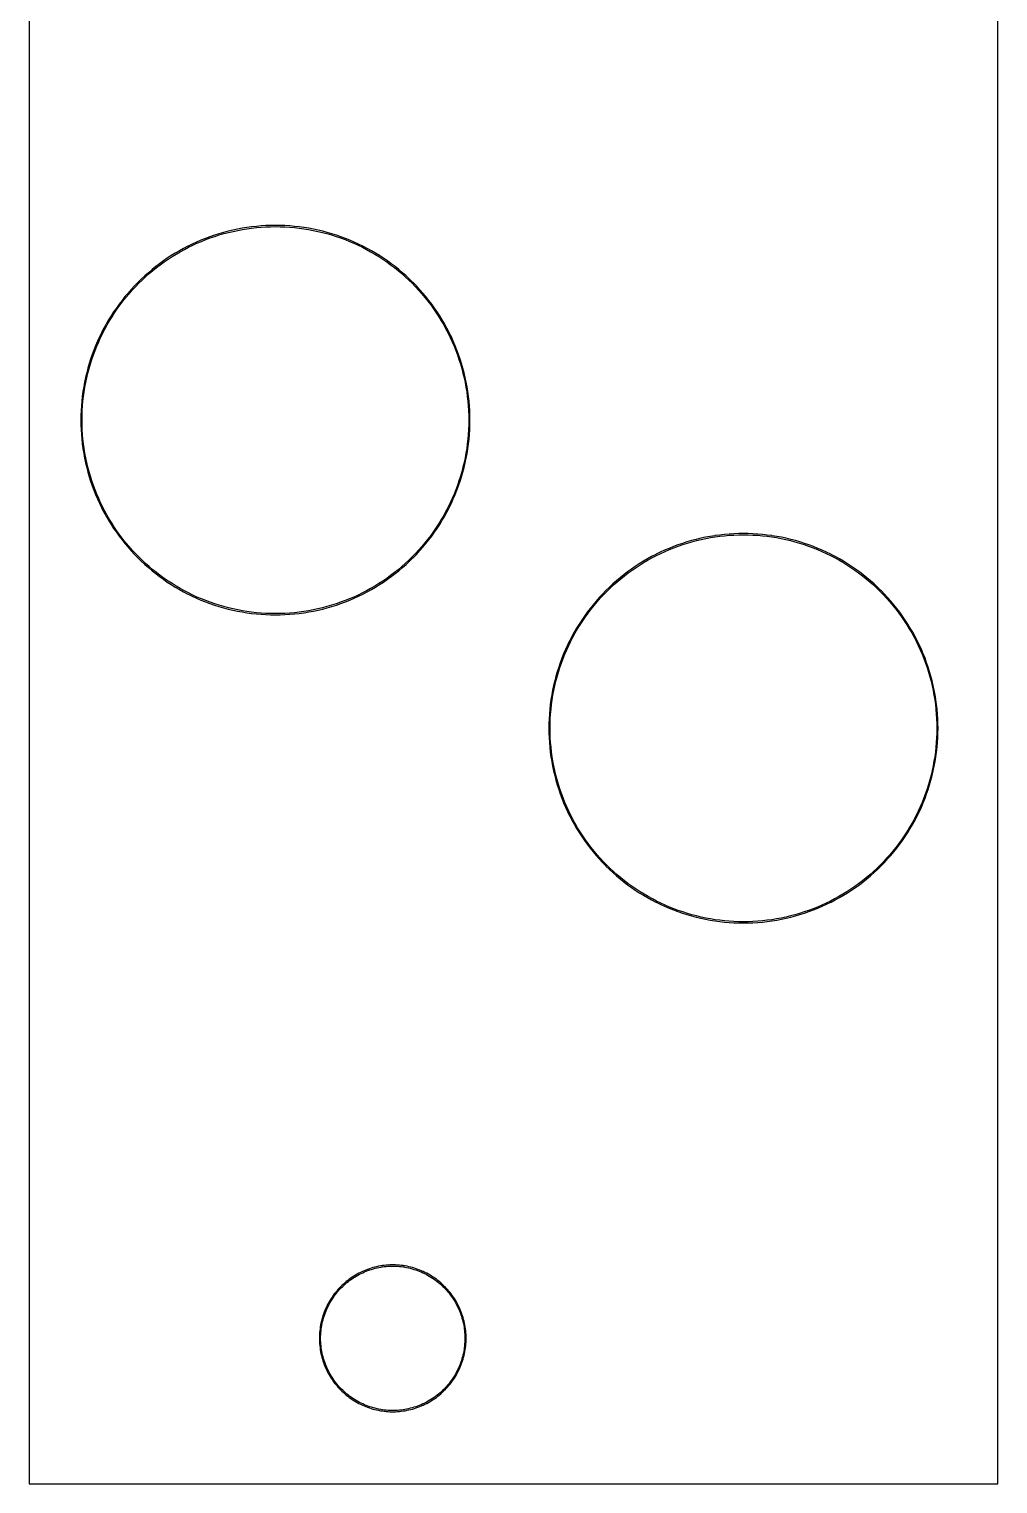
# Model space of a CAD drawing. Extents: x 4 to 24, y 9 to 138.
# Drawn here: x 3.97 to 23.95, y 9.25 to 39.23 of the extents above; entities that cross this region are included whole.
import ezdxf

# ---------------------------------------------------------------- set-up
doc = ezdxf.new("R2010")
doc.units = 0

msp = doc.modelspace()

# ---------------------------------------------------------------- linework, layer by layer
at = {"color": 5, "true_color": 0x0000ff}
msp.add_polyline3d([(23.94788, 9.25398, 0), (23.94788, 137.7541, 0), (3.96798, 137.7541, 0), (3.96798, 9.25398, 0), (23.94788, 9.25398, 0)], close=True, dxfattribs=at)
at = {"color": 34, "true_color": 0x008000}
for points in [[(3.96799, 9.25398, 0), (23.94788, 9.25398, 0), (23.94788, 137.75411, 0), (3.96799, 137.75411, 0), (3.96799, 9.25398, 0)], [(8.94994, 35.18737, 0), (8.85164, 35.18381, 0), (8.75385, 35.17772, 0), (8.65581, 35.16934, 0), (8.55827, 35.15867, 0), (8.46099, 35.14547, 0), (8.45706, 35.14485, 0), (8.36029, 35.1291, 0), (8.26376, 35.11106, 0), (8.16776, 35.09073, 0), (8.07225, 35.06814, 0), (7.97726, 35.04325, 0), (7.88302, 35.01581, 0), (7.7893, 34.9861, 0), (7.69659, 34.95409, 0), (7.60439, 34.92006, 0), (7.51345, 34.88348, 0), (7.42303, 34.84487, 0), (7.33388, 34.80398, 0), (7.24574, 34.7608, 0), (7.2422, 34.75898, 0), (7.15482, 34.71378, 0), (7.06897, 34.66654, 0), (6.98413, 34.61726, 0), (6.90057, 34.5657, 0), (6.81827, 34.51211, 0), (6.73725, 34.45648, 0), (6.65774, 34.39908, 0), (6.57951, 34.33964, 0), (6.50306, 34.27817, 0), (6.42787, 34.21517, 0), (6.35421, 34.1499, 0), (6.28233, 34.0831, 0), (6.21197, 34.01477, 0), (6.20916, 34.01196, 0), (6.14084, 33.9416, 0), (6.07404, 33.86972, 0), (6.00876, 33.79605, 0), (5.94577, 33.72088, 0), (5.8843, 33.64443, 0), (5.82486, 33.56619, 0), (5.76746, 33.48669, 0), (5.71183, 33.40567, 0), (5.65824, 33.32336, 0), (5.60668, 33.2398, 0), (5.5574, 33.15497, 0), (5.51016, 33.06912, 0), (5.46494, 32.98174, 0), (5.46314, 32.9782, 0), (5.41996, 32.89006, 0), (5.37907, 32.80091, 0), (5.34046, 32.71047, 0), (5.30388, 32.61954, 0), (5.26985, 32.52735, 0), (5.23784, 32.43464, 0), (5.20812, 32.34091, 0), (5.18069, 32.24668, 0), (5.1558, 32.15168, 0), (5.13319, 32.05618, 0), (5.11287, 31.96017, 0), (5.09483, 31.86365, 0), (5.07909, 31.76687, 0), (5.07847, 31.76295, 0), (5.06526, 31.66567, 0), (5.0546, 31.56813, 0), (5.04621, 31.47009, 0), (5.04012, 31.3723, 0), (5.03655, 31.274, 0), (5.03529, 31.17596, 0), (5.03655, 31.07791, 0), (5.04012, 30.97961, 0), (5.04621, 30.88182, 0), (5.0546, 30.78378, 0), (5.06526, 30.68624, 0), (5.07847, 30.58896, 0), (5.07909, 30.58504, 0), (5.09483, 30.48826, 0), (5.11287, 30.39174, 0), (5.13319, 30.29573, 0), (5.1558, 30.20023, 0), (5.18069, 30.10523, 0), (5.20812, 30.011, 0), (5.23784, 29.91727, 0), (5.26985, 29.82456, 0), (5.30388, 29.73236, 0), (5.34046, 29.64143, 0), (5.37907, 29.551, 0), (5.41996, 29.46185, 0), (5.46314, 29.37371, 0), (5.46494, 29.37017, 0), (5.51016, 29.28279, 0), (5.5574, 29.19694, 0), (5.60668, 29.11211, 0), (5.65824, 29.02854, 0), (5.71183, 28.94624, 0), (5.76746, 28.86522, 0), (5.82486, 28.78572, 0), (5.82488, 28.7857, 0), (5.8843, 28.70748, 0), (5.94577, 28.63103, 0), (6.00876, 28.55585, 0), (6.07404, 28.48219, 0), (6.14084, 28.4103, 0), (6.20916, 28.33995, 0), (6.21197, 28.33714, 0), (6.28233, 28.26881, 0), (6.35421, 28.20201, 0), (6.42787, 28.13673, 0), (6.50306, 28.07374, 0), (6.57951, 28.01227, 0), (6.65774, 27.95283, 0), (6.73725, 27.89543, 0), (6.81827, 27.8398, 0), (6.90057, 27.78621, 0), (6.98413, 27.73465, 0), (7.06897, 27.68537, 0), (7.15482, 27.63813, 0), (7.2422, 27.59292, 0), (7.24574, 27.59111, 0), (7.33388, 27.54793, 0), (7.42303, 27.50704, 0), (7.51345, 27.46843, 0), (7.60439, 27.43185, 0), (7.69659, 27.39782, 0), (7.7893, 27.36581, 0), (7.88302, 27.3361, 0), (7.97726, 27.30866, 0), (8.07225, 27.28377, 0), (8.16776, 27.26117, 0), (8.26376, 27.24085, 0), (8.36029, 27.22281, 0), (8.45706, 27.20706, 0), (8.46099, 27.20644, 0), (8.55827, 27.19324, 0), (8.65581, 27.18257, 0), (8.75385, 27.17418, 0), (8.85164, 27.16809, 0), (8.94994, 27.16453, 0), (9.04798, 27.16326, 0), (9.14603, 27.16453, 0), (9.24433, 27.16809, 0), (9.34212, 27.17418, 0), (9.44016, 27.18257, 0), (9.53769, 27.19324, 0), (9.63498, 27.20644, 0), (9.6389, 27.20706, 0), (9.73568, 27.22281, 0), (9.8322, 27.24085, 0), (9.92821, 27.26117, 0), (10.02371, 27.28377, 0), (10.11871, 27.30866, 0), (10.21294, 27.3361, 0), (10.30667, 27.36581, 0), (10.39938, 27.39782, 0), (10.49158, 27.43185, 0), (10.58251, 27.46843, 0), (10.67294, 27.50704, 0), (10.76209, 27.54793, 0), (10.85023, 27.59111, 0), (10.85377, 27.59292, 0), (10.94114, 27.63813, 0), (11.027, 27.68537, 0), (11.11183, 27.73465, 0), (11.1954, 27.78621, 0), (11.27769, 27.8398, 0), (11.35872, 27.89543, 0), (11.43822, 27.95283, 0), (11.51645, 28.01227, 0), (11.59291, 28.07374, 0), (11.66809, 28.13673, 0), (11.74175, 28.20201, 0), (11.81363, 28.26881, 0), (11.88399, 28.33714, 0), (11.8868, 28.33995, 0), (11.95513, 28.4103, 0), (12.02193, 28.48219, 0), (12.08721, 28.55585, 0), (12.1502, 28.63103, 0), (12.21167, 28.70748, 0), (12.27108, 28.7857, 0), (12.2711, 28.78572, 0), (12.32851, 28.86522, 0), (12.38413, 28.94624, 0), (12.43773, 29.02854, 0), (12.48929, 29.11211, 0), (12.53857, 29.19694, 0), (12.58581, 29.28279, 0), (12.63102, 29.37017, 0), (12.63283, 29.37371, 0), (12.67601, 29.46185, 0), (12.7169, 29.551, 0), (12.75551, 29.64143, 0), (12.79208, 29.73236, 0), (12.82612, 29.82456, 0), (12.85812, 29.91727, 0), (12.88784, 30.011, 0), (12.91527, 30.10523, 0), (12.94017, 30.20023, 0), (12.96277, 30.29573, 0), (12.98309, 30.39174, 0), (13.00113, 30.48826, 0), (13.01687, 30.58504, 0), (13.0175, 30.58896, 0), (13.0307, 30.68624, 0), (13.04137, 30.78378, 0), (13.04975, 30.88182, 0), (13.05585, 30.97961, 0), (13.05941, 31.07791, 0), (13.06068, 31.17596, 0), (13.05941, 31.274, 0), (13.05585, 31.3723, 0), (13.04975, 31.47009, 0), (13.04137, 31.56813, 0), (13.0307, 31.66567, 0), (13.0175, 31.76295, 0), (13.01687, 31.76687, 0), (13.00113, 31.86365, 0), (12.98309, 31.96017, 0), (12.96277, 32.05618, 0), (12.94017, 32.15168, 0), (12.91527, 32.24668, 0), (12.88784, 32.34091, 0), (12.85812, 32.43464, 0), (12.82612, 32.52735, 0), (12.79208, 32.61954, 0), (12.75551, 32.71047, 0), (12.7169, 32.80091, 0), (12.67601, 32.89006, 0), (12.63283, 32.9782, 0), (12.63102, 32.98174, 0), (12.58581, 33.06912, 0), (12.53857, 33.15497, 0), (12.48929, 33.2398, 0), (12.43773, 33.32336, 0), (12.38413, 33.40567, 0), (12.32851, 33.48669, 0), (12.2711, 33.56619, 0), (12.21167, 33.64443, 0), (12.1502, 33.72088, 0), (12.08721, 33.79605, 0), (12.02193, 33.86972, 0), (11.95513, 33.9416, 0), (11.8868, 34.01196, 0), (11.88399, 34.01477, 0), (11.81363, 34.0831, 0), (11.74175, 34.1499, 0), (11.66809, 34.21517, 0), (11.59291, 34.27817, 0), (11.51645, 34.33964, 0), (11.43822, 34.39908, 0), (11.35872, 34.45648, 0), (11.27769, 34.51211, 0), (11.1954, 34.5657, 0), (11.11183, 34.61726, 0), (11.027, 34.66654, 0), (10.94114, 34.71378, 0), (10.85377, 34.75898, 0), (10.85023, 34.7608, 0), (10.76209, 34.80398, 0), (10.67294, 34.84487, 0), (10.58251, 34.88348, 0), (10.49158, 34.92006, 0), (10.39938, 34.95409, 0), (10.30667, 34.9861, 0), (10.21294, 35.01581, 0), (10.11871, 35.04325, 0), (10.02371, 35.06814, 0), (9.92821, 35.09073, 0), (9.8322, 35.11106, 0), (9.73568, 35.1291, 0), (9.6389, 35.14485, 0), (9.63498, 35.14547, 0), (9.53769, 35.15867, 0), (9.44016, 35.16934, 0), (9.34212, 35.17772, 0), (9.24433, 35.18381, 0), (9.14603, 35.18737, 0), (9.04798, 35.18865, 0), (8.94994, 35.18737, 0)], [(9.24433, 27.19349, 0), (9.14603, 27.18993, 0), (9.04798, 27.18866, 0), (8.94994, 27.18993, 0), (8.85164, 27.19349, 0), (8.75385, 27.19958, 0), (8.65581, 27.20797, 0), (8.55827, 27.21863, 0), (8.46166, 27.23175, 0), (8.36814, 27.24697, 0), (8.27162, 27.265, 0), (8.17561, 27.28532, 0), (8.0801, 27.30793, 0), (7.98511, 27.33282, 0), (7.89087, 27.36025, 0), (7.79715, 27.38997, 0), (7.70444, 27.42198, 0), (7.61224, 27.45601, 0), (7.5213, 27.49259, 0), (7.43088, 27.5312, 0), (7.34173, 27.57209, 0), (7.25474, 27.61471, 0), (7.16975, 27.65868, 0), (7.0839, 27.70592, 0), (6.99906, 27.7552, 0), (6.9155, 27.80676, 0), (6.8332, 27.86035, 0), (6.75218, 27.91598, 0), (6.67267, 27.97338, 0), (6.59444, 28.03282, 0), (6.51799, 28.09429, 0), (6.4428, 28.15728, 0), (6.36914, 28.22256, 0), (6.29726, 28.28936, 0), (6.22833, 28.35631, 0), (6.16139, 28.42523, 0), (6.09459, 28.49712, 0), (6.02931, 28.57078, 0), (5.96632, 28.64596, 0), (5.90485, 28.72241, 0), (5.84541, 28.80065, 0), (5.78801, 28.88015, 0), (5.73238, 28.96117, 0), (5.67879, 29.04347, 0), (5.62723, 29.12704, 0), (5.57795, 29.21187, 0), (5.53071, 29.29772, 0), (5.48691, 29.38236, 0), (5.44412, 29.4697, 0), (5.40322, 29.55885, 0), (5.36462, 29.64928, 0), (5.32804, 29.74021, 0), (5.294, 29.83241, 0), (5.262, 29.92512, 0), (5.23228, 30.01885, 0), (5.20485, 30.11308, 0), (5.17996, 30.20808, 0), (5.15735, 30.30358, 0), (5.13703, 30.39959, 0), (5.119, 30.49611, 0), (5.10371, 30.59005, 0), (5.09066, 30.68624, 0), (5.08, 30.78378, 0), (5.07161, 30.88182, 0), (5.06552, 30.97961, 0), (5.06196, 31.07791, 0), (5.06069, 31.17596, 0), (5.06196, 31.274, 0), (5.06552, 31.3723, 0), (5.07161, 31.47009, 0), (5.08, 31.56813, 0), (5.09066, 31.66567, 0), (5.10371, 31.76186, 0), (5.119, 31.8558, 0), (5.13703, 31.95232, 0), (5.15735, 32.04833, 0), (5.17996, 32.14383, 0), (5.20485, 32.23883, 0), (5.23228, 32.33306, 0), (5.262, 32.42678, 0), (5.294, 32.5195, 0), (5.32804, 32.6117, 0), (5.36462, 32.70263, 0), (5.40322, 32.79305, 0), (5.44412, 32.88221, 0), (5.48691, 32.96955, 0), (5.53071, 33.05419, 0), (5.57795, 33.14004, 0), (5.62723, 33.22487, 0), (5.67879, 33.30843, 0), (5.73238, 33.39074, 0), (5.78801, 33.47176, 0), (5.84541, 33.55126, 0), (5.90485, 33.6295, 0), (5.96632, 33.70595, 0), (6.02931, 33.78112, 0), (6.09459, 33.85479, 0), (6.16139, 33.92667, 0), (6.22833, 33.99561, 0), (6.29726, 34.06255, 0), (6.36914, 34.12935, 0), (6.4428, 34.19462, 0), (6.51799, 34.25762, 0), (6.59444, 34.31909, 0), (6.67267, 34.37853, 0), (6.75218, 34.43593, 0), (6.8332, 34.49156, 0), (6.9155, 34.54515, 0), (6.99906, 34.59671, 0), (7.0839, 34.64598, 0), (7.16975, 34.69323, 0), (7.25509, 34.73738, 0), (7.34173, 34.77982, 0), (7.43088, 34.82071, 0), (7.5213, 34.85931, 0), (7.61224, 34.89589, 0), (7.70444, 34.92993, 0), (7.79715, 34.96194, 0), (7.89087, 34.99166, 0), (7.98511, 35.01909, 0), (8.0801, 35.04398, 0), (8.17561, 35.06659, 0), (8.27162, 35.08691, 0), (8.36814, 35.10494, 0), (8.46166, 35.12016, 0), (8.55827, 35.13327, 0), (8.65581, 35.14394, 0), (8.75385, 35.15232, 0), (8.85164, 35.15842, 0), (8.94994, 35.16198, 0), (9.04798, 35.16325, 0), (9.14603, 35.16198, 0), (9.24433, 35.15842, 0), (9.34212, 35.15232, 0), (9.44016, 35.14394, 0), (9.53769, 35.13327, 0), (9.63426, 35.12017, 0), (9.72783, 35.10494, 0), (9.82435, 35.08691, 0), (9.92036, 35.06659, 0), (10.01586, 35.04398, 0), (10.11086, 35.01909, 0), (10.20509, 34.99166, 0), (10.29881, 34.96194, 0), (10.39153, 34.92993, 0), (10.48373, 34.89589, 0), (10.57466, 34.85931, 0), (10.66509, 34.82071, 0), (10.75424, 34.77982, 0), (10.84087, 34.73738, 0), (10.92621, 34.69323, 0), (11.01207, 34.64598, 0), (11.0969, 34.59671, 0), (11.18047, 34.54515, 0), (11.26276, 34.49156, 0), (11.34379, 34.43593, 0), (11.42329, 34.37853, 0), (11.50152, 34.31909, 0), (11.57798, 34.25762, 0), (11.65316, 34.19462, 0), (11.72682, 34.12935, 0), (11.7987, 34.06255, 0), (11.86763, 33.9956, 0), (11.93458, 33.92667, 0), (12.00138, 33.85479, 0), (12.06666, 33.78112, 0), (12.12965, 33.70595, 0), (12.19112, 33.6295, 0), (12.25055, 33.55126, 0), (12.30796, 33.47176, 0), (12.36358, 33.39074, 0), (12.41718, 33.30843, 0), (12.46874, 33.22487, 0), (12.51802, 33.14004, 0), (12.56526, 33.05419, 0), (12.60923, 32.9692, 0), (12.65185, 32.88221, 0), (12.69274, 32.79305, 0), (12.73135, 32.70263, 0), (12.76793, 32.6117, 0), (12.80196, 32.5195, 0), (12.83397, 32.42678, 0), (12.86368, 32.33306, 0), (12.89112, 32.23883, 0), (12.91601, 32.14383, 0), (12.93861, 32.04833, 0), (12.95893, 31.95232, 0), (12.97697, 31.8558, 0), (12.9922, 31.76223, 0), (13.0053, 31.66567, 0), (13.01597, 31.56813, 0), (13.02435, 31.47009, 0), (13.03045, 31.3723, 0), (13.03401, 31.274, 0), (13.03528, 31.17596, 0), (13.03401, 31.07791, 0), (13.03045, 30.97961, 0), (13.02435, 30.88182, 0), (13.01597, 30.78378, 0), (13.0053, 30.68624, 0), (12.9922, 30.58968, 0), (12.97697, 30.49611, 0), (12.95893, 30.39959, 0), (12.93861, 30.30358, 0), (12.91601, 30.20808, 0), (12.89112, 30.11308, 0), (12.86368, 30.01885, 0), (12.83397, 29.92512, 0), (12.80196, 29.83241, 0), (12.76793, 29.74021, 0), (12.73135, 29.64928, 0), (12.69274, 29.55885, 0), (12.65185, 29.4697, 0), (12.60923, 29.38271, 0), (12.56526, 29.29772, 0), (12.51802, 29.21187, 0), (12.46874, 29.12704, 0), (12.41718, 29.04347, 0), (12.36358, 28.96117, 0), (12.30796, 28.88015, 0), (12.25055, 28.80065, 0), (12.19112, 28.72241, 0), (12.12965, 28.64596, 0), (12.06666, 28.57078, 0), (12.00138, 28.49712, 0), (11.93458, 28.42523, 0), (11.86764, 28.35631, 0), (11.7987, 28.28936, 0), (11.72682, 28.22256, 0), (11.65316, 28.15728, 0), (11.57798, 28.09429, 0), (11.50152, 28.03282, 0), (11.42329, 27.97338, 0), (11.34379, 27.91598, 0), (11.26276, 27.86035, 0), (11.18047, 27.80676, 0), (11.0969, 27.7552, 0), (11.01207, 27.70592, 0), (10.92621, 27.65868, 0), (10.84123, 27.6147, 0), (10.75424, 27.57209, 0), (10.66509, 27.5312, 0), (10.57466, 27.49259, 0), (10.48373, 27.45601, 0), (10.39153, 27.42198, 0), (10.29881, 27.38997, 0), (10.20509, 27.36025, 0), (10.11086, 27.33282, 0), (10.01586, 27.30793, 0), (9.92036, 27.28532, 0), (9.82435, 27.265, 0), (9.72783, 27.24697, 0), (9.63425, 27.23174, 0), (9.53769, 27.21863, 0), (9.44016, 27.20797, 0), (9.34212, 27.19958, 0), (9.24433, 27.19349, 0)], [(18.60194, 28.83738, 0), (18.50364, 28.83382, 0), (18.40585, 28.82772, 0), (18.30781, 28.81934, 0), (18.21027, 28.80867, 0), (18.11299, 28.79547, 0), (18.10906, 28.79485, 0), (18.01229, 28.7791, 0), (17.91576, 28.76106, 0), (17.81975, 28.74074, 0), (17.72425, 28.71814, 0), (17.62925, 28.69325, 0), (17.53502, 28.66581, 0), (17.44129, 28.6361, 0), (17.34859, 28.60409, 0), (17.25639, 28.57006, 0), (17.16545, 28.53348, 0), (17.07503, 28.49487, 0), (16.98588, 28.45398, 0), (16.89774, 28.4108, 0), (16.8942, 28.40899, 0), (16.80681, 28.36378, 0), (16.72097, 28.31654, 0), (16.63613, 28.26726, 0), (16.55257, 28.2157, 0), (16.47027, 28.16211, 0), (16.38925, 28.10648, 0), (16.30974, 28.04908, 0), (16.23151, 27.98964, 0), (16.15506, 27.92817, 0), (16.07987, 27.86518, 0), (16.00621, 27.7999, 0), (15.93433, 27.7331, 0), (15.86397, 27.66477, 0), (15.86116, 27.66196, 0), (15.79284, 27.59161, 0), (15.72604, 27.51972, 0), (15.66076, 27.44606, 0), (15.59777, 27.37088, 0), (15.5363, 27.29443, 0), (15.47686, 27.21619, 0), (15.41946, 27.13669, 0), (15.36383, 27.05567, 0), (15.31024, 26.97337, 0), (15.25868, 26.8898, 0), (15.2094, 26.80497, 0), (15.16216, 26.71912, 0), (15.11694, 26.63174, 0), (15.11514, 26.6282, 0), (15.07196, 26.54006, 0), (15.03107, 26.45091, 0), (14.99246, 26.36048, 0), (14.95588, 26.26955, 0), (14.92185, 26.17735, 0), (14.88984, 26.08464, 0), (14.86012, 25.99091, 0), (14.83269, 25.89668, 0), (14.8078, 25.80168, 0), (14.78519, 25.70618, 0), (14.76487, 25.61017, 0), (14.74684, 25.51365, 0), (14.73109, 25.41687, 0), (14.73047, 25.41295, 0), (14.71726, 25.31567, 0), (14.70659, 25.21813, 0), (14.69821, 25.12009, 0), (14.69212, 25.0223, 0), (14.68856, 24.924, 0), (14.68729, 24.82596, 0), (14.68856, 24.72791, 0), (14.69212, 24.62961, 0), (14.69821, 24.53182, 0), (14.70659, 24.43378, 0), (14.71726, 24.33624, 0), (14.73047, 24.23896, 0), (14.73109, 24.23504, 0), (14.74684, 24.13826, 0), (14.76487, 24.04174, 0), (14.78519, 23.94573, 0), (14.8078, 23.85023, 0), (14.83269, 23.75523, 0), (14.86012, 23.661, 0), (14.88984, 23.56727, 0), (14.92185, 23.47456, 0), (14.95588, 23.38236, 0), (14.99246, 23.29143, 0), (15.03107, 23.201, 0), (15.07196, 23.11185, 0), (15.11514, 23.02371, 0), (15.11694, 23.02017, 0), (15.16216, 22.93279, 0), (15.2094, 22.84694, 0), (15.25868, 22.76211, 0), (15.31024, 22.67854, 0), (15.36383, 22.59624, 0), (15.41946, 22.51522, 0), (15.47686, 22.43572, 0), (15.5363, 22.35748, 0), (15.59777, 22.28103, 0), (15.66076, 22.20585, 0), (15.72604, 22.13219, 0), (15.79284, 22.0603, 0), (15.86116, 21.98995, 0), (15.86397, 21.98714, 0), (15.93433, 21.91881, 0), (16.00621, 21.85201, 0), (16.07987, 21.78673, 0), (16.15506, 21.72374, 0), (16.23151, 21.66227, 0), (16.30974, 21.60283, 0), (16.38925, 21.54543, 0), (16.47027, 21.4898, 0), (16.55257, 21.43621, 0), (16.63613, 21.38465, 0), (16.72097, 21.33537, 0), (16.80681, 21.28813, 0), (16.8942, 21.24292, 0), (16.89774, 21.24111, 0), (16.98588, 21.19793, 0), (17.07503, 21.15704, 0), (17.16545, 21.11843, 0), (17.25639, 21.08185, 0), (17.34859, 21.04782, 0), (17.44129, 21.01581, 0), (17.53502, 20.9861, 0), (17.62925, 20.95865, 0), (17.72425, 20.93377, 0), (17.81975, 20.91116, 0), (17.91576, 20.89085, 0), (18.01229, 20.87281, 0), (18.10906, 20.85706, 0), (18.11299, 20.85644, 0), (18.21027, 20.84324, 0), (18.30781, 20.83257, 0), (18.40585, 20.82419, 0), (18.50364, 20.81809, 0), (18.60194, 20.81453, 0), (18.69998, 20.81326, 0), (18.79803, 20.81453, 0), (18.89633, 20.81809, 0), (18.99411, 20.82419, 0), (19.09216, 20.83257, 0), (19.18968, 20.84324, 0), (19.28698, 20.85644, 0), (19.2909, 20.85706, 0), (19.38768, 20.87281, 0), (19.4842, 20.89085, 0), (19.58021, 20.91116, 0), (19.6757, 20.93377, 0), (19.77071, 20.95865, 0), (19.86494, 20.9861, 0), (19.95867, 21.01581, 0), (20.05138, 21.04782, 0), (20.14358, 21.08185, 0), (20.23451, 21.11843, 0), (20.32494, 21.15704, 0), (20.41409, 21.19793, 0), (20.50223, 21.24111, 0), (20.50576, 21.24292, 0), (20.59313, 21.28813, 0), (20.67899, 21.33537, 0), (20.76382, 21.38465, 0), (20.8474, 21.43621, 0), (20.92969, 21.4898, 0), (21.01072, 21.54543, 0), (21.09022, 21.60283, 0), (21.16845, 21.66227, 0), (21.24491, 21.72374, 0), (21.32009, 21.78673, 0), (21.39375, 21.85201, 0), (21.46563, 21.91881, 0), (21.53599, 21.98714, 0), (21.5388, 21.98995, 0), (21.60713, 22.0603, 0), (21.67393, 22.13219, 0), (21.73921, 22.20585, 0), (21.8022, 22.28103, 0), (21.86367, 22.35748, 0), (21.9231, 22.43572, 0), (21.98051, 22.51522, 0), (22.03613, 22.59624, 0), (22.08973, 22.67854, 0), (22.14129, 22.76211, 0), (22.19057, 22.84694, 0), (22.23781, 22.93279, 0), (22.28302, 23.02017, 0), (22.28483, 23.02371, 0), (22.32801, 23.11185, 0), (22.3689, 23.201, 0), (22.40751, 23.29143, 0), (22.44408, 23.38236, 0), (22.47812, 23.47456, 0), (22.51012, 23.56727, 0), (22.53984, 23.661, 0), (22.56727, 23.75523, 0), (22.59217, 23.85023, 0), (22.61477, 23.94573, 0), (22.63509, 24.04174, 0), (22.65313, 24.13826, 0), (22.66887, 24.23504, 0), (22.6695, 24.23896, 0), (22.6827, 24.33624, 0), (22.69337, 24.43378, 0), (22.70175, 24.53182, 0), (22.70785, 24.62961, 0), (22.7114, 24.72791, 0), (22.71268, 24.82596, 0), (22.7114, 24.924, 0), (22.70785, 25.0223, 0), (22.70175, 25.12009, 0), (22.69337, 25.21813, 0), (22.6827, 25.31567, 0), (22.6695, 25.41295, 0), (22.66887, 25.41687, 0), (22.65313, 25.51365, 0), (22.63509, 25.61017, 0), (22.61477, 25.70618, 0), (22.59217, 25.80168, 0), (22.56727, 25.89668, 0), (22.53984, 25.99091, 0), (22.51012, 26.08464, 0), (22.47812, 26.17735, 0), (22.44408, 26.26955, 0), (22.40751, 26.36048, 0), (22.3689, 26.45091, 0), (22.32801, 26.54006, 0), (22.28483, 26.6282, 0), (22.28302, 26.63174, 0), (22.23781, 26.71912, 0), (22.19057, 26.80497, 0), (22.14129, 26.8898, 0), (22.08973, 26.97337, 0), (22.03613, 27.05567, 0), (21.98051, 27.13669, 0), (21.9231, 27.21619, 0), (21.86367, 27.29443, 0), (21.8022, 27.37088, 0), (21.73921, 27.44606, 0), (21.67393, 27.51972, 0), (21.60713, 27.59161, 0), (21.5388, 27.66196, 0), (21.53599, 27.66477, 0), (21.46563, 27.7331, 0), (21.39375, 27.7999, 0), (21.32009, 27.86518, 0), (21.24491, 27.92817, 0), (21.16845, 27.98964, 0), (21.09022, 28.04908, 0), (21.01072, 28.10648, 0), (20.92969, 28.16211, 0), (20.8474, 28.2157, 0), (20.76382, 28.26726, 0), (20.67899, 28.31654, 0), (20.59313, 28.36378, 0), (20.50576, 28.40899, 0), (20.50223, 28.4108, 0), (20.41409, 28.45398, 0), (20.32494, 28.49487, 0), (20.23451, 28.53348, 0), (20.14358, 28.57006, 0), (20.05138, 28.60409, 0), (19.95867, 28.6361, 0), (19.86494, 28.66581, 0), (19.77071, 28.69325, 0), (19.6757, 28.71814, 0), (19.58021, 28.74074, 0), (19.4842, 28.76106, 0), (19.38768, 28.7791, 0), (19.2909, 28.79485, 0), (19.28698, 28.79547, 0), (19.18968, 28.80867, 0), (19.09216, 28.81934, 0), (18.99411, 28.82772, 0), (18.89633, 28.83382, 0), (18.79803, 28.83738, 0), (18.69998, 28.83865, 0), (18.60194, 28.83738, 0)], [(18.89633, 20.84349, 0), (18.79803, 20.83993, 0), (18.69998, 20.83866, 0), (18.60194, 20.83993, 0), (18.50364, 20.84349, 0), (18.40585, 20.84959, 0), (18.30781, 20.85797, 0), (18.21027, 20.86864, 0), (18.11366, 20.88175, 0), (18.02014, 20.89697, 0), (17.92362, 20.915, 0), (17.82761, 20.93532, 0), (17.7321, 20.95793, 0), (17.63711, 20.98282, 0), (17.54287, 21.01025, 0), (17.44915, 21.03997, 0), (17.35644, 21.07198, 0), (17.26424, 21.10601, 0), (17.1733, 21.14259, 0), (17.08288, 21.1812, 0), (16.99373, 21.22209, 0), (16.90674, 21.26471, 0), (16.82175, 21.30868, 0), (16.7359, 21.35592, 0), (16.65106, 21.4052, 0), (16.5675, 21.45676, 0), (16.4852, 21.51035, 0), (16.40418, 21.56598, 0), (16.32467, 21.62338, 0), (16.24644, 21.68282, 0), (16.16998, 21.74429, 0), (16.0948, 21.80728, 0), (16.02114, 21.87256, 0), (15.94926, 21.93936, 0), (15.88033, 22.00631, 0), (15.81339, 22.07523, 0), (15.74659, 22.14712, 0), (15.68131, 22.22078, 0), (15.61832, 22.29596, 0), (15.55685, 22.37241, 0), (15.49741, 22.45065, 0), (15.44001, 22.53015, 0), (15.38438, 22.61117, 0), (15.33079, 22.69347, 0), (15.27923, 22.77704, 0), (15.22995, 22.86187, 0), (15.18271, 22.94772, 0), (15.13891, 23.03236, 0), (15.09612, 23.1197, 0), (15.05522, 23.20885, 0), (15.01662, 23.29928, 0), (14.98004, 23.39021, 0), (14.946, 23.48241, 0), (14.914, 23.57512, 0), (14.88428, 23.66885, 0), (14.85685, 23.76308, 0), (14.83196, 23.85808, 0), (14.80935, 23.95358, 0), (14.78903, 24.04959, 0), (14.771, 24.14611, 0), (14.75577, 24.23969, 0), (14.74266, 24.33624, 0), (14.732, 24.43378, 0), (14.72361, 24.53182, 0), (14.71752, 24.62961, 0), (14.71396, 24.72791, 0), (14.71269, 24.82596, 0), (14.71396, 24.924, 0), (14.71752, 25.0223, 0), (14.72361, 25.12009, 0), (14.732, 25.21813, 0), (14.74266, 25.31567, 0), (14.75577, 25.41222, 0), (14.771, 25.5058, 0), (14.78903, 25.60232, 0), (14.80935, 25.69833, 0), (14.83196, 25.79383, 0), (14.85685, 25.88883, 0), (14.88428, 25.98306, 0), (14.914, 26.07679, 0), (14.946, 26.1695, 0), (14.98004, 26.2617, 0), (15.01662, 26.35263, 0), (15.05522, 26.44306, 0), (15.09612, 26.53221, 0), (15.13891, 26.61955, 0), (15.18271, 26.70419, 0), (15.22995, 26.79004, 0), (15.27923, 26.87487, 0), (15.33079, 26.95844, 0), (15.38438, 27.04074, 0), (15.44001, 27.12176, 0), (15.49741, 27.20126, 0), (15.55685, 27.2795, 0), (15.61832, 27.35595, 0), (15.68131, 27.43113, 0), (15.74659, 27.50479, 0), (15.81339, 27.57668, 0), (15.88033, 27.6456, 0), (15.94926, 27.71255, 0), (16.02114, 27.77935, 0), (16.0948, 27.84463, 0), (16.16998, 27.90762, 0), (16.24644, 27.96909, 0), (16.32467, 28.02853, 0), (16.40418, 28.08593, 0), (16.4852, 28.14156, 0), (16.5675, 28.19515, 0), (16.65106, 28.24671, 0), (16.7359, 28.29599, 0), (16.82175, 28.34323, 0), (16.90674, 28.3872, 0), (16.99373, 28.42982, 0), (17.08288, 28.47071, 0), (17.1733, 28.50932, 0), (17.26424, 28.5459, 0), (17.35644, 28.57993, 0), (17.44915, 28.61194, 0), (17.54287, 28.64166, 0), (17.63711, 28.66909, 0), (17.7321, 28.69398, 0), (17.82761, 28.71659, 0), (17.92362, 28.73691, 0), (18.02014, 28.75494, 0), (18.11366, 28.77016, 0), (18.21027, 28.78328, 0), (18.30781, 28.79394, 0), (18.40585, 28.80233, 0), (18.50364, 28.80842, 0), (18.60194, 28.81198, 0), (18.69998, 28.81325, 0), (18.79803, 28.81198, 0), (18.89633, 28.80842, 0), (18.99411, 28.80233, 0), (19.09216, 28.79394, 0), (19.18968, 28.78328, 0), (19.28625, 28.77017, 0), (19.37982, 28.75494, 0), (19.47635, 28.73691, 0), (19.57236, 28.71659, 0), (19.66786, 28.69398, 0), (19.76286, 28.66909, 0), (19.85709, 28.64166, 0), (19.95082, 28.61194, 0), (20.04353, 28.57993, 0), (20.13572, 28.5459, 0), (20.22666, 28.50932, 0), (20.31709, 28.47071, 0), (20.40624, 28.42982, 0), (20.49304, 28.3873, 0), (20.5782, 28.34323, 0), (20.66406, 28.29599, 0), (20.7489, 28.24671, 0), (20.83247, 28.19515, 0), (20.91476, 28.14156, 0), (20.99579, 28.08593, 0), (21.07529, 28.02853, 0), (21.15352, 27.96909, 0), (21.22998, 27.90762, 0), (21.30516, 27.84463, 0), (21.37882, 27.77935, 0), (21.4507, 27.71255, 0), (21.51964, 27.6456, 0), (21.58658, 27.57668, 0), (21.65338, 27.50479, 0), (21.71866, 27.43113, 0), (21.78165, 27.35595, 0), (21.84312, 27.2795, 0), (21.90255, 27.20126, 0), (21.95996, 27.12176, 0), (22.01558, 27.04074, 0), (22.06918, 26.95844, 0), (22.12074, 26.87487, 0), (22.17002, 26.79004, 0), (22.21726, 26.70419, 0), (22.26123, 26.6192, 0), (22.30385, 26.53221, 0), (22.34474, 26.44306, 0), (22.38335, 26.35263, 0), (22.41993, 26.2617, 0), (22.45396, 26.1695, 0), (22.48597, 26.07679, 0), (22.51568, 25.98306, 0), (22.54312, 25.88883, 0), (22.56801, 25.79383, 0), (22.59061, 25.69833, 0), (22.61093, 25.60232, 0), (22.62897, 25.5058, 0), (22.6442, 25.41223, 0), (22.6573, 25.31567, 0), (22.66797, 25.21813, 0), (22.67635, 25.12009, 0), (22.68245, 25.0223, 0), (22.68601, 24.924, 0), (22.68728, 24.82596, 0), (22.68601, 24.72791, 0), (22.68245, 24.62961, 0), (22.67635, 24.53182, 0), (22.66797, 24.43378, 0), (22.6573, 24.33624, 0), (22.6442, 24.23968, 0), (22.62897, 24.14611, 0), (22.61093, 24.04959, 0), (22.59061, 23.95358, 0), (22.56801, 23.85808, 0), (22.54312, 23.76308, 0), (22.51568, 23.66885, 0), (22.48597, 23.57512, 0), (22.45396, 23.48241, 0), (22.41993, 23.39021, 0), (22.38335, 23.29928, 0), (22.34474, 23.20885, 0), (22.30385, 23.1197, 0), (22.26123, 23.03271, 0), (22.21726, 22.94772, 0), (22.17002, 22.86187, 0), (22.12074, 22.77704, 0), (22.06918, 22.69347, 0), (22.01558, 22.61117, 0), (21.95996, 22.53015, 0), (21.90255, 22.45065, 0), (21.84312, 22.37241, 0), (21.78165, 22.29596, 0), (21.71866, 22.22078, 0), (21.65338, 22.14712, 0), (21.58658, 22.07523, 0), (21.51964, 22.00631, 0), (21.4507, 21.93936, 0), (21.37882, 21.87256, 0), (21.30516, 21.80728, 0), (21.22998, 21.74429, 0), (21.15352, 21.68282, 0), (21.07529, 21.62338, 0), (20.99579, 21.56598, 0), (20.91476, 21.51035, 0), (20.83247, 21.45676, 0), (20.7489, 21.4052, 0), (20.66406, 21.35592, 0), (20.5782, 21.30868, 0), (20.49304, 21.26461, 0), (20.40624, 21.22209, 0), (20.31709, 21.1812, 0), (20.22666, 21.14259, 0), (20.13572, 21.10601, 0), (20.04353, 21.07198, 0), (19.95082, 21.03997, 0), (19.85709, 21.01025, 0), (19.76286, 20.98282, 0), (19.66786, 20.95793, 0), (19.57236, 20.93532, 0), (19.47635, 20.915, 0), (19.37982, 20.89697, 0), (19.28626, 20.88174, 0), (19.18968, 20.86864, 0), (19.09216, 20.85797, 0), (18.99411, 20.84959, 0), (18.89633, 20.84349, 0)], [(11.44828, 13.7668, 0), (11.40942, 13.76578, 0), (11.37056, 13.76375, 0), (11.3317, 13.7607, 0), (11.29309, 13.75664, 0), (11.25423, 13.75156, 0), (11.2503, 13.75093, 0), (11.21195, 13.74484, 0), (11.17359, 13.73773, 0), (11.13549, 13.72985, 0), (11.09765, 13.72071, 0), (11.06006, 13.7108, 0), (11.02272, 13.69988, 0), (10.98563, 13.68794, 0), (10.9488, 13.67499, 0), (10.91248, 13.66102, 0), (10.87641, 13.64629, 0), (10.84085, 13.63054, 0), (10.80555, 13.61403, 0), (10.77075, 13.5965, 0), (10.76721, 13.5947, 0), (10.73292, 13.57616, 0), (10.69914, 13.55685, 0), (10.66586, 13.53653, 0), (10.6331, 13.5157, 0), (10.60084, 13.49361, 0), (10.56909, 13.471, 0), (10.5381, 13.44738, 0), (10.50788, 13.42299, 0), (10.4779, 13.39785, 0), (10.44895, 13.37219, 0), (10.4205, 13.34552, 0), (10.39281, 13.31809, 0), (10.39, 13.31528, 0), (10.36308, 13.28709, 0), (10.33666, 13.25839, 0), (10.31126, 13.22892, 0), (10.28637, 13.19895, 0), (10.26249, 13.16822, 0), (10.23938, 13.13697, 0), (10.21702, 13.10497, 0), (10.19569, 13.07246, 0), (10.17487, 13.03944, 0), (10.15531, 13.00591, 0), (10.13626, 12.97187, 0), (10.11822, 12.93733, 0), (10.11642, 12.93379, 0), (10.09939, 12.89874, 0), (10.08315, 12.86318, 0), (10.06791, 12.82736, 0), (10.05368, 12.7913, 0), (10.04022, 12.75472, 0), (10.02777, 12.71764, 0), (10.01634, 12.68055, 0), (10.00592, 12.64296, 0), (9.99653, 12.60537, 0), (9.9879, 12.56727, 0), (9.98028, 12.52891, 0), (9.97392, 12.49056, 0), (9.97331, 12.48664, 0), (9.96772, 12.44828, 0), (9.96313, 12.40942, 0), (9.95959, 12.37081, 0), (9.95705, 12.33195, 0), (9.95553, 12.29283, 0), (9.95501, 12.25397, 0), (9.95553, 12.21511, 0), (9.95705, 12.17599, 0), (9.95959, 12.13713, 0), (9.96313, 12.09852, 0), (9.96772, 12.05966, 0), (9.97331, 12.02131, 0), (9.97392, 12.01738, 0), (9.98028, 11.97903, 0), (9.9879, 11.94067, 0), (9.99653, 11.90257, 0), (10.00592, 11.86498, 0), (10.01634, 11.82739, 0), (10.02777, 11.79031, 0), (10.04022, 11.75322, 0), (10.05368, 11.71665, 0), (10.06791, 11.68058, 0), (10.08315, 11.64476, 0), (10.09939, 11.6092, 0), (10.11642, 11.57415, 0), (10.11822, 11.57061, 0), (10.13626, 11.53607, 0), (10.15531, 11.50203, 0), (10.17487, 11.4685, 0), (10.19569, 11.43548, 0), (10.21702, 11.40297, 0), (10.23938, 11.37097, 0), (10.26249, 11.33973, 0), (10.28637, 11.30899, 0), (10.31126, 11.27902, 0), (10.33666, 11.24956, 0), (10.36308, 11.22085, 0), (10.39, 11.19266, 0), (10.39281, 11.18985, 0), (10.4205, 11.16242, 0), (10.44895, 11.13575, 0), (10.4779, 11.11009, 0), (10.50788, 11.08495, 0), (10.5381, 11.06056, 0), (10.56909, 11.03694, 0), (10.60084, 11.01434, 0), (10.6331, 10.99224, 0), (10.66586, 10.97141, 0), (10.69914, 10.95109, 0), (10.73292, 10.93179, 0), (10.76721, 10.91324, 0), (10.77075, 10.91144, 0), (10.80555, 10.89391, 0), (10.84085, 10.8774, 0), (10.87641, 10.86166, 0), (10.91248, 10.84692, 0), (10.9488, 10.83295, 0), (10.98563, 10.82, 0), (11.02272, 10.80806, 0), (11.06006, 10.79714, 0), (11.09765, 10.78723, 0), (11.13549, 10.77809, 0), (11.17359, 10.77022, 0), (11.21195, 10.7631, 0), (11.2503, 10.75701, 0), (11.25423, 10.75639, 0), (11.29309, 10.75131, 0), (11.3317, 10.74724, 0), (11.37056, 10.7442, 0), (11.40942, 10.74216, 0), (11.44828, 10.74115, 0), (11.4874, 10.74115, 0), (11.52626, 10.74216, 0), (11.56512, 10.7442, 0), (11.60399, 10.74724, 0), (11.64259, 10.75131, 0), (11.68146, 10.75639, 0), (11.68538, 10.75701, 0), (11.72373, 10.7631, 0), (11.76209, 10.77022, 0), (11.80019, 10.77809, 0), (11.83803, 10.78723, 0), (11.87563, 10.79714, 0), (11.91296, 10.80806, 0), (11.95005, 10.82, 0), (11.98688, 10.83295, 0), (12.0232, 10.84692, 0), (12.05927, 10.86166, 0), (12.09483, 10.8774, 0), (12.13013, 10.89391, 0), (12.16493, 10.91144, 0), (12.16847, 10.91324, 0), (12.20276, 10.93179, 0), (12.23654, 10.95109, 0), (12.26982, 10.97141, 0), (12.30258, 10.99224, 0), (12.33484, 11.01434, 0), (12.36659, 11.03694, 0), (12.39758, 11.06056, 0), (12.42781, 11.08495, 0), (12.45778, 11.11009, 0), (12.48673, 11.13575, 0), (12.51518, 11.16242, 0), (12.54287, 11.18985, 0), (12.54568, 11.19266, 0), (12.5726, 11.22085, 0), (12.59902, 11.24956, 0), (12.62442, 11.27902, 0), (12.64931, 11.30899, 0), (12.67319, 11.33973, 0), (12.6963, 11.37097, 0), (12.71865, 11.40297, 0), (12.73999, 11.43548, 0), (12.76082, 11.4685, 0), (12.78037, 11.50203, 0), (12.79942, 11.53607, 0), (12.81746, 11.57061, 0), (12.81926, 11.57415, 0), (12.83628, 11.6092, 0), (12.85254, 11.64476, 0), (12.86778, 11.68058, 0), (12.882, 11.71665, 0), (12.89546, 11.75322, 0), (12.90791, 11.79031, 0), (12.91934, 11.82739, 0), (12.92975, 11.86498, 0), (12.93915, 11.90257, 0), (12.94779, 11.94067, 0), (12.95541, 11.97903, 0), (12.96176, 12.01738, 0), (12.96238, 12.02131, 0), (12.96797, 12.05966, 0), (12.97254, 12.09852, 0), (12.97609, 12.13713, 0), (12.97863, 12.17599, 0), (12.98016, 12.21511, 0), (12.98066, 12.25397, 0), (12.98016, 12.29283, 0), (12.97863, 12.33195, 0), (12.97609, 12.37081, 0), (12.97254, 12.40942, 0), (12.96797, 12.44828, 0), (12.96238, 12.48664, 0), (12.96176, 12.49056, 0), (12.95541, 12.52891, 0), (12.94779, 12.56727, 0), (12.93915, 12.60537, 0), (12.92975, 12.64296, 0), (12.91934, 12.68055, 0), (12.90791, 12.71764, 0), (12.89546, 12.75472, 0), (12.882, 12.7913, 0), (12.86778, 12.82736, 0), (12.85254, 12.86318, 0), (12.83628, 12.89874, 0), (12.81926, 12.93379, 0), (12.81746, 12.93733, 0), (12.79942, 12.97187, 0), (12.78037, 13.00591, 0), (12.76082, 13.03944, 0), (12.73999, 13.07246, 0), (12.71865, 13.10497, 0), (12.6963, 13.13697, 0), (12.67319, 13.16822, 0), (12.64931, 13.19895, 0), (12.62442, 13.22892, 0), (12.59902, 13.25839, 0), (12.5726, 13.28709, 0), (12.54568, 13.31528, 0), (12.54287, 13.31809, 0), (12.51518, 13.34552, 0), (12.48673, 13.37219, 0), (12.45778, 13.39785, 0), (12.42781, 13.42299, 0), (12.39758, 13.44738, 0), (12.36659, 13.471, 0), (12.33484, 13.49361, 0), (12.30258, 13.5157, 0), (12.26982, 13.53653, 0), (12.23654, 13.55685, 0), (12.20276, 13.57616, 0), (12.16847, 13.5947, 0), (12.16493, 13.5965, 0), (12.13013, 13.61403, 0), (12.09483, 13.63054, 0), (12.05927, 13.64629, 0), (12.0232, 13.66102, 0), (11.98688, 13.67499, 0), (11.95005, 13.68794, 0), (11.91296, 13.69988, 0), (11.87563, 13.7108, 0), (11.83803, 13.72071, 0), (11.80019, 13.72985, 0), (11.76209, 13.73773, 0), (11.72373, 13.74484, 0), (11.68538, 13.75093, 0), (11.68146, 13.75156, 0), (11.64259, 13.75664, 0), (11.60399, 13.7607, 0), (11.56512, 13.76375, 0), (11.52626, 13.76578, 0), (11.4874, 13.7668, 0), (11.44828, 13.7668, 0)], [(11.56512, 10.7696, 0), (11.52626, 10.76756, 0), (11.4874, 10.76655, 0), (11.44828, 10.76655, 0), (11.40942, 10.76756, 0), (11.37056, 10.7696, 0), (11.3317, 10.77264, 0), (11.29309, 10.77671, 0), (11.25432, 10.78178, 0), (11.2198, 10.78726, 0), (11.18144, 10.79437, 0), (11.14334, 10.80225, 0), (11.1055, 10.81139, 0), (11.06791, 10.8213, 0), (11.03057, 10.83222, 0), (10.99348, 10.84416, 0), (10.95665, 10.85711, 0), (10.92033, 10.87108, 0), (10.88426, 10.88581, 0), (10.8487, 10.90156, 0), (10.8134, 10.91807, 0), (10.78142, 10.93418, 0), (10.74785, 10.95234, 0), (10.71407, 10.97164, 0), (10.68079, 10.99196, 0), (10.64803, 11.01279, 0), (10.61577, 11.03489, 0), (10.58402, 11.05749, 0), (10.55303, 11.08111, 0), (10.52281, 11.1055, 0), (10.49283, 11.13064, 0), (10.46388, 11.1563, 0), (10.43543, 11.18297, 0), (10.41008, 11.20808, 0), (10.38363, 11.23578, 0), (10.35721, 11.26449, 0), (10.33181, 11.29395, 0), (10.30692, 11.32392, 0), (10.28304, 11.35466, 0), (10.25993, 11.3859, 0), (10.23758, 11.4179, 0), (10.21624, 11.45041, 0), (10.19542, 11.48343, 0), (10.17586, 11.51696, 0), (10.15681, 11.551, 0), (10.14019, 11.58281, 0), (10.12356, 11.61705, 0), (10.1073, 11.65261, 0), (10.09206, 11.68843, 0), (10.07784, 11.7245, 0), (10.06438, 11.76107, 0), (10.05193, 11.79816, 0), (10.0405, 11.83524, 0), (10.03009, 11.87283, 0), (10.02069, 11.91042, 0), (10.01205, 11.94852, 0), (10.00442, 11.98688, 0), (9.99857, 12.02225, 0), (9.99311, 12.05966, 0), (9.98855, 12.09852, 0), (9.98499, 12.13713, 0), (9.98245, 12.17599, 0), (9.98093, 12.21511, 0), (9.98042, 12.25397, 0), (9.98093, 12.29283, 0), (9.98245, 12.33195, 0), (9.98499, 12.37081, 0), (9.98855, 12.40942, 0), (9.99311, 12.44828, 0), (9.99856, 12.48562, 0), (10.00442, 12.52106, 0), (10.01205, 12.55942, 0), (10.02069, 12.59752, 0), (10.03009, 12.63511, 0), (10.0405, 12.6727, 0), (10.05193, 12.70979, 0), (10.06438, 12.74687, 0), (10.07784, 12.78345, 0), (10.09206, 12.81951, 0), (10.1073, 12.85533, 0), (10.12356, 12.89089, 0), (10.14019, 12.92513, 0), (10.15681, 12.95694, 0), (10.17586, 12.99098, 0), (10.19542, 13.02451, 0), (10.21624, 13.05753, 0), (10.23758, 13.09004, 0), (10.25993, 13.12204, 0), (10.28304, 13.15329, 0), (10.30692, 13.18402, 0), (10.33181, 13.21399, 0), (10.35721, 13.24346, 0), (10.38363, 13.27216, 0), (10.41008, 13.29986, 0), (10.43543, 13.32497, 0), (10.46388, 13.35164, 0), (10.49283, 13.3773, 0), (10.52281, 13.40244, 0), (10.55303, 13.42683, 0), (10.58402, 13.45045, 0), (10.61577, 13.47306, 0), (10.64803, 13.49515, 0), (10.68079, 13.51598, 0), (10.71407, 13.5363, 0), (10.74785, 13.55561, 0), (10.78142, 13.57376, 0), (10.8134, 13.58987, 0), (10.8487, 13.60638, 0), (10.88426, 13.62213, 0), (10.92033, 13.63686, 0), (10.95665, 13.65083, 0), (10.99348, 13.66378, 0), (11.03057, 13.67572, 0), (11.06791, 13.68664, 0), (11.1055, 13.69655, 0), (11.14334, 13.70569, 0), (11.18144, 13.71357, 0), (11.2198, 13.72068, 0), (11.25435, 13.72618, 0), (11.29309, 13.73124, 0), (11.3317, 13.7353, 0), (11.37056, 13.73835, 0), (11.40942, 13.74038, 0), (11.44828, 13.74139, 0), (11.4874, 13.74139, 0), (11.52626, 13.74038, 0), (11.56512, 13.73835, 0), (11.60399, 13.7353, 0), (11.64259, 13.73124, 0), (11.68128, 13.72618, 0), (11.71588, 13.72068, 0), (11.75424, 13.71357, 0), (11.79234, 13.70569, 0), (11.83018, 13.69655, 0), (11.86778, 13.68664, 0), (11.90511, 13.67572, 0), (11.9422, 13.66378, 0), (11.97903, 13.65083, 0), (12.01535, 13.63686, 0), (12.05142, 13.62213, 0), (12.08698, 13.60638, 0), (12.12228, 13.58987, 0), (12.15426, 13.57376, 0), (12.18783, 13.55561, 0), (12.22161, 13.5363, 0), (12.25489, 13.51598, 0), (12.28765, 13.49515, 0), (12.31991, 13.47306, 0), (12.35166, 13.45045, 0), (12.38265, 13.42683, 0), (12.41288, 13.40244, 0), (12.44285, 13.3773, 0), (12.4718, 13.35164, 0), (12.50025, 13.32497, 0), (12.5256, 13.29986, 0), (12.55205, 13.27216, 0), (12.57847, 13.24346, 0), (12.60387, 13.21399, 0), (12.62876, 13.18402, 0), (12.65264, 13.15329, 0), (12.67575, 13.12204, 0), (12.6981, 13.09004, 0), (12.71944, 13.05753, 0), (12.74027, 13.02451, 0), (12.75982, 12.99098, 0), (12.77887, 12.95694, 0), (12.79561, 12.92488, 0), (12.81212, 12.89089, 0), (12.82838, 12.85533, 0), (12.84362, 12.81951, 0), (12.85784, 12.78345, 0), (12.8713, 12.74687, 0), (12.88375, 12.70979, 0), (12.89518, 12.6727, 0), (12.90559, 12.63511, 0), (12.91499, 12.59752, 0), (12.92363, 12.55942, 0), (12.93125, 12.52106, 0), (12.9372, 12.48511, 0), (12.94256, 12.44828, 0), (12.94714, 12.40942, 0), (12.95069, 12.37081, 0), (12.95323, 12.33195, 0), (12.95476, 12.29283, 0), (12.95526, 12.25397, 0), (12.95476, 12.21511, 0), (12.95323, 12.17599, 0), (12.95069, 12.13713, 0), (12.94714, 12.09852, 0), (12.94256, 12.05966, 0), (12.93719, 12.02276, 0), (12.93125, 11.98688, 0), (12.92363, 11.94852, 0), (12.91499, 11.91042, 0), (12.90559, 11.87283, 0), (12.89518, 11.83524, 0), (12.88375, 11.79816, 0), (12.8713, 11.76107, 0), (12.85784, 11.7245, 0), (12.84362, 11.68843, 0), (12.82838, 11.65261, 0), (12.81212, 11.61705, 0), (12.79561, 11.58306, 0), (12.77887, 11.551, 0), (12.75982, 11.51696, 0), (12.74027, 11.48343, 0), (12.71944, 11.45041, 0), (12.6981, 11.4179, 0), (12.67575, 11.3859, 0), (12.65264, 11.35466, 0), (12.62876, 11.32392, 0), (12.60387, 11.29395, 0), (12.57847, 11.26449, 0), (12.55205, 11.23578, 0), (12.5256, 11.20808, 0), (12.50025, 11.18297, 0), (12.4718, 11.1563, 0), (12.44285, 11.13064, 0), (12.41288, 11.1055, 0), (12.38265, 11.08111, 0), (12.35166, 11.05749, 0), (12.31991, 11.03489, 0), (12.28765, 11.01279, 0), (12.25489, 10.99196, 0), (12.22161, 10.97164, 0), (12.18783, 10.95234, 0), (12.15426, 10.93418, 0), (12.12228, 10.91807, 0), (12.08698, 10.90156, 0), (12.05142, 10.88581, 0), (12.01535, 10.87108, 0), (11.97903, 10.85711, 0), (11.9422, 10.84416, 0), (11.90511, 10.83222, 0), (11.86778, 10.8213, 0), (11.83018, 10.81139, 0), (11.79234, 10.80225, 0), (11.75424, 10.79437, 0), (11.71588, 10.78726, 0), (11.68131, 10.78177, 0), (11.64259, 10.77671, 0), (11.60399, 10.77264, 0), (11.56512, 10.7696, 0)]]:
    msp.add_polyline3d(points, close=True, dxfattribs=at)

doc.saveas('drawing.dxf')
